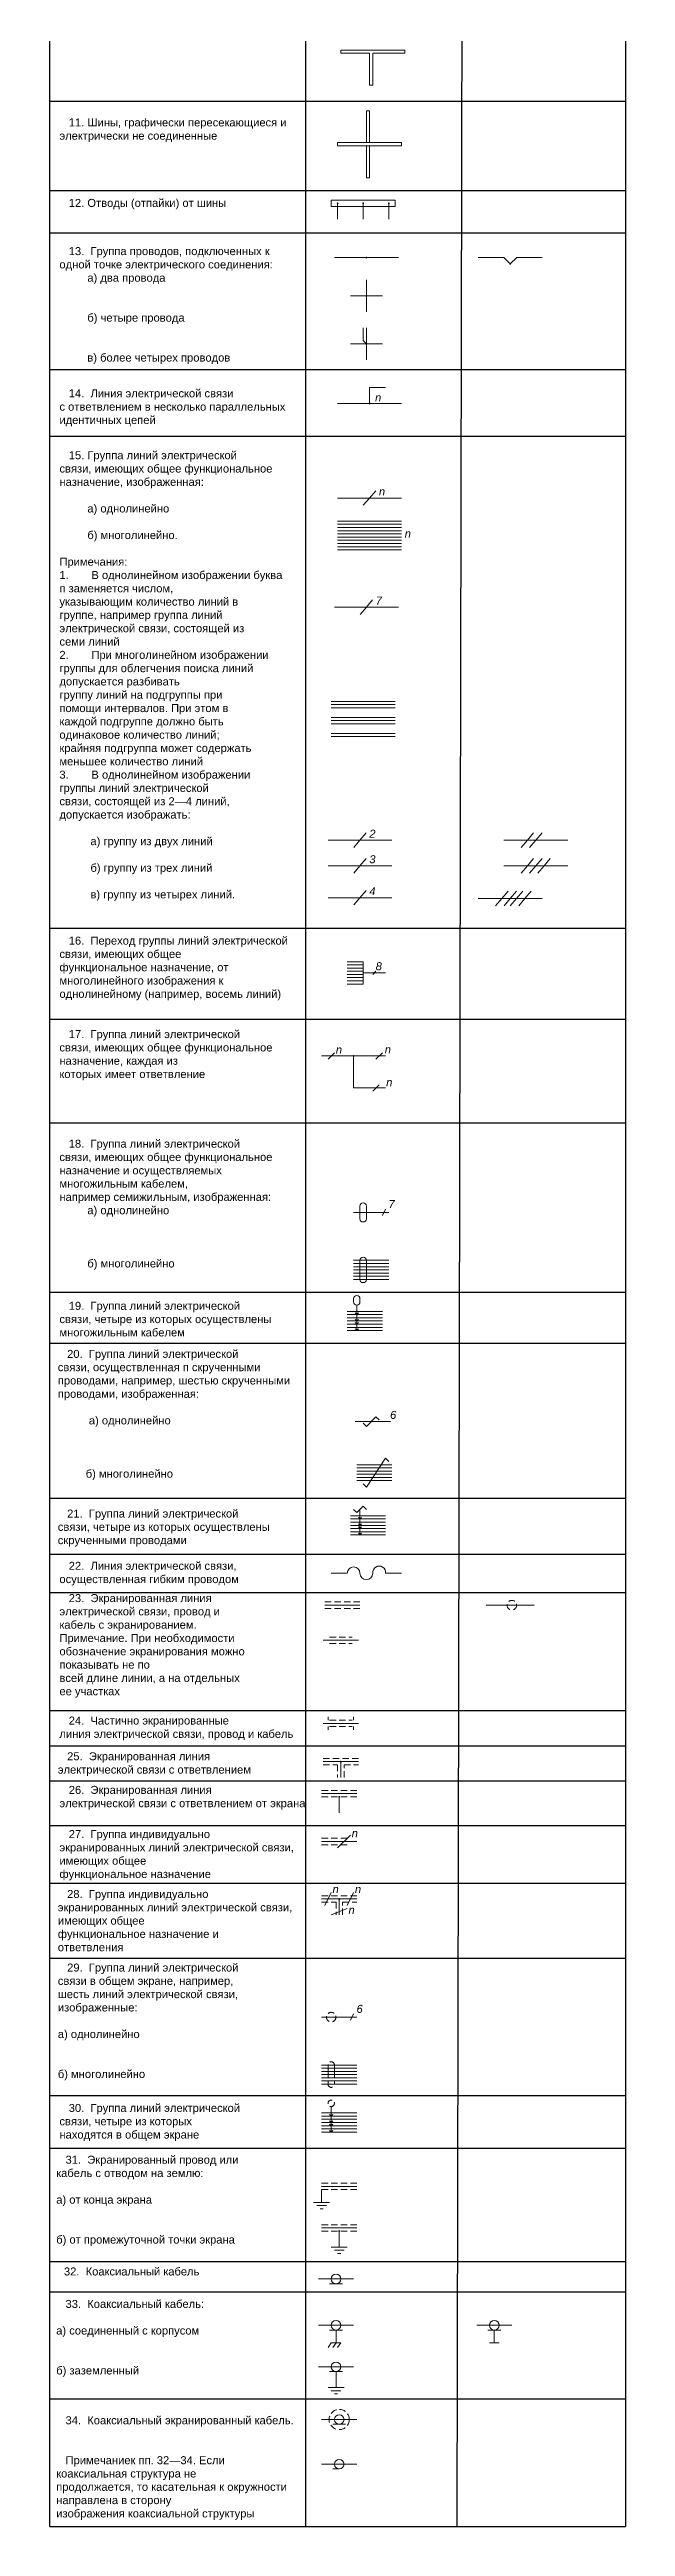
# Model space of a CAD drawing. Header units: millimetres. Extents: x 2835 to 3212, y 509 to 2305.
# Drawn here: x 2835 to 3015, y 509 to 1285 of the extents above; entities that cross this region are included whole.
import ezdxf

# ---------------------------------------------------------------- set-up
doc = ezdxf.new("R2010")
doc.units = ezdxf.units.MM
doc.linetypes.add('JIS_02_2.0', pattern=[3, 2, -1])
doc.layers.add('Слой1', color=3, linetype='Continuous', lineweight=50)
doc.styles.get("Standard").update_dxf_attribs({"font": 'arial.ttf'})

msp = doc.modelspace()

# ---------------------------------------------------------------- hatches: boundary and pattern name
at = {"lineweight": 9}
h = msp.add_hatch(color=256, dxfattribs=at)
h.dxf.hatch_style = 1
edge = h.paths.add_edge_path()
edge.add_arc((2925.027653, 1237.001264), 0.3, 0, 360)
h = msp.add_hatch(color=256, dxfattribs=at)
h.dxf.hatch_style = 1
edge = h.paths.add_edge_path()
edge.add_arc((2933.002835, 1237.020482), 0.3, 0, 360)
h = msp.add_hatch(color=256, dxfattribs=at)
h.dxf.hatch_style = 1
edge = h.paths.add_edge_path()
edge.add_arc((2941.001696, 1236.989944), 0.3, 0, 360)
h = msp.add_hatch(color=256, dxfattribs=at)
h.dxf.hatch_style = 1
edge = h.paths.add_edge_path()
edge.add_arc((2934.003357, 1219.989971), 0.3, 0, 360)
h = msp.add_hatch(color=256, dxfattribs=at)
h.dxf.hatch_style = 1
edge = h.paths.add_edge_path()
edge.add_arc((2978.985123, 1218.051119), 0.3, 0, 360)
h = msp.add_hatch(color=256, dxfattribs=at)
h.dxf.hatch_style = 1
edge = h.paths.add_edge_path()
edge.add_arc((2934.000374, 1207.992536), 0.3, 0, 360)
h = msp.add_hatch(color=256, dxfattribs=at)
h.dxf.hatch_style = 1
edge = h.paths.add_edge_path()
edge.add_arc((2934.000374, 1192.992536), 0.3, 0, 360)
h = msp.add_hatch(color=256, dxfattribs=at)
h.dxf.hatch_style = 1
edge = h.paths.add_edge_path()
edge.add_arc((2935.003357, 1174.3), 0.3, 0, 360)
h = msp.add_hatch(color=256, dxfattribs=at)
h.dxf.hatch_style = 1
edge = h.paths.add_edge_path()
edge.add_arc((2930.02259, 969.982984), 0.3, 0, 360)
h = msp.add_hatch(color=256, dxfattribs=at)
h.dxf.hatch_style = 1
edge = h.paths.add_edge_path()
edge.add_arc((2926, 749), 0.3, 0, 360)
h = msp.add_hatch(color=256, dxfattribs=at)
h.dxf.hatch_style = 1
edge = h.paths.add_edge_path()
edge.add_arc((2925.5, 738), 0.3, 0, 360)
h = msp.add_hatch(color=256, dxfattribs=at)
h.dxf.hatch_style = 1
edge = h.paths.add_edge_path()
edge.add_arc((2925.5, 706), 0.3, 0, 360)
h = msp.add_hatch(color=256, dxfattribs=at)
h.dxf.hatch_style = 1
edge = h.paths.add_edge_path()
edge.add_arc((2925.5, 602), 0.3, 0, 360)

# ---------------------------------------------------------------- linework, layer by layer
at = {"lineweight": 15}
for p, q in [((2926, 1285), (2946, 1285)), ((2926, 1285), (2926, 1284)), ((2935, 1284), (2926, 1284)), ((2935, 1284), (2935, 1274)), ((2936, 1274), (2936, 1284)), ((2936, 1284), (2946, 1284)), ((2946, 1285), (2946, 1284)), ((2935, 1274), (2936, 1274)), ((2934, 1266), (2934, 1256)), ((2934, 1266), (2935, 1266)), ((2935, 1256), (2935, 1266)), ((2925, 1256), (2945, 1256)), ((2925, 1256), (2925, 1255)), ((2934, 1255), (2925, 1255)), ((2934, 1255), (2934, 1245)), ((2934, 1255), (2945, 1255)), ((2935, 1245), (2935, 1255)), ((2945, 1256), (2945, 1255)), ((2934, 1245), (2935, 1245)), ((2923, 1238), (2943, 1238)), ((2923, 1236), (2923, 1238)), ((2943, 1236), (2923, 1236)), ((2925, 1237), (2925, 1232)), ((2933, 1237), (2933, 1232)), ((2941, 1237), (2941, 1232)), ((2943, 1238), (2943, 1236)), ((2934, 1220), (2924, 1220)), ((2934, 1220), (2944, 1220)), ((2969, 1220), (2977, 1220)), ((2977, 1220), (2979, 1218)), ((2979, 1218), (2981, 1220)), ((2981, 1220), (2989, 1220)), ((2934, 1213), (2934, 1208)), ((2929, 1208), (2934, 1208)), ((2934, 1208), (2934, 1203)), ((2934, 1208), (2939, 1208)), ((2933, 1194), (2933, 1198)), ((2934, 1198), (2934, 1193)), ((2929, 1193), (2934, 1193)), ((2934, 1193), (2933, 1194)), ((2934, 1193), (2934, 1188)), ((2934, 1193), (2939, 1193)), ((2935, 1174.310029), (2935, 1179.310029)), ((2935, 1179.310029), (2940, 1179.309143)), ((2935, 1174.310029), (2925, 1174.310029)), ((2935, 1174.310029), (2945, 1174.310029)), ((2935, 1144.701876), (2925, 1144.701876)), ((2935, 1144.701876), (2933.041916, 1142.429012)), ((2935, 1144.701876), (2936.930222, 1146.998448)), ((2935, 1144.701876), (2945, 1144.701876)), ((2935, 1137.476576), (2925, 1137.476576)), ((2935, 1136.476576), (2925, 1136.476576)), ((2935, 1135.476576), (2925, 1135.476576)), ((2935, 1134.476576), (2925, 1134.476576)), ((2935, 1133.476576), (2925, 1133.476576)), ((2935, 1132.476576), (2925, 1132.476576)), ((2935, 1137.476576), (2945, 1137.476576)), ((2935, 1136.476576), (2945, 1136.476576)), ((2935, 1135.476576), (2945, 1135.476576)), ((2935, 1134.476576), (2945, 1134.476576)), ((2935, 1133.476576), (2945, 1133.476576)), ((2935, 1132.476576), (2945, 1132.476576)), ((2935, 1131.476576), (2925, 1131.476576)), ((2935, 1130.476576), (2925, 1130.476576)), ((2935, 1129.476576), (2925, 1129.476576)), ((2935, 1128.476576), (2925, 1128.476576)), ((2935, 1131.476576), (2945, 1131.476576)), ((2935, 1130.476576), (2945, 1130.476576)), ((2935, 1129.476576), (2945, 1129.476576)), ((2935, 1128.476576), (2945, 1128.476576)), ((2934, 1110.535209), (2924, 1110.535209)), ((2934, 1110.535209), (2932.041916, 1108.262345)), ((2934, 1110.535209), (2935.930222, 1112.831781)), ((2934, 1110.535209), (2944, 1110.535209)), ((2933, 1081), (2923, 1081)), ((2933, 1080), (2923, 1080)), ((2933, 1079), (2923, 1079)), ((2933, 1081), (2943, 1081)), ((2933, 1080), (2943, 1080)), ((2933, 1079), (2943, 1079)), ((2933, 1076), (2923, 1076)), ((2933, 1075), (2923, 1075)), ((2933, 1074), (2923, 1074)), ((2933, 1071), (2923, 1071)), ((2933, 1076), (2943, 1076)), ((2933, 1075), (2943, 1075)), ((2933, 1074), (2943, 1074)), ((2933, 1071), (2943, 1071)), ((2933, 1070), (2923, 1070)), ((2933, 1070), (2943, 1070)), ((2932, 1037.535209), (2933.930222, 1039.831781)), ((2984.375181, 1037.525558), (2986.305403, 1039.82213)), ((2987, 1037.545441), (2988.930222, 1039.842013)), ((2932, 1037.535209), (2922, 1037.535209)), ((2932, 1037.535209), (2930.041916, 1035.262345)), ((2932, 1037.535209), (2942, 1037.535209)), ((2932, 1029.545441), (2933.930222, 1031.842013)), ((2987, 1037.545441), (2977, 1037.545441)), ((2984.375181, 1037.525558), (2982.417098, 1035.252695)), ((2984.375181, 1029.53579), (2986.305403, 1031.832362)), ((2987, 1037.545441), (2985.041916, 1035.272577)), ((2987, 1037.545441), (2997, 1037.545441)), ((2987, 1029.555673), (2988.930222, 1031.852245)), ((2989.54688, 1029.555673), (2991.477102, 1031.852245)), ((2932, 1029.545441), (2922, 1029.545441)), ((2932, 1029.545441), (2930.041916, 1027.272577)), ((2932, 1029.545441), (2942, 1029.545441)), ((2987, 1029.555673), (2977, 1029.555673)), ((2984.375181, 1029.53579), (2982.417098, 1027.262927)), ((2987, 1029.555673), (2985.041916, 1027.282809)), ((2987, 1029.555673), (2997, 1029.555673)), ((2989.54688, 1029.555673), (2987.588796, 1027.282809)), ((2932, 1019.545441), (2922, 1019.545441)), ((2932, 1019.545441), (2930.041916, 1017.272577)), ((2932, 1019.545441), (2933.930222, 1021.842013)), ((2932, 1019.545441), (2942, 1019.545441)), ((2979, 1019.292746), (2969, 1019.292746)), ((2976.375181, 1019.272863), (2974.417098, 1017)), ((2976.375181, 1019.272863), (2978.305403, 1021.569436)), ((2979, 1019.292746), (2977.041916, 1017.019883)), ((2979, 1019.292746), (2980.930222, 1021.589318)), ((2979, 1019.292746), (2989, 1019.292746)), ((2980.958084, 1019.272863), (2979, 1017)), ((2980.958084, 1019.272863), (2982.888305, 1021.569436)), ((2983.582902, 1019.292746), (2981.624819, 1017.019883)), ((2983.582902, 1019.292746), (2985.513124, 1021.589318)), ((2928, 999.510232), (2933, 999.510232)), ((2933, 998.510232), (2928, 998.510232)), ((2933, 997.510232), (2928, 997.510232)), ((2933, 996.510232), (2928, 996.510232)), ((2933, 995.510232), (2928, 995.510232)), ((2933, 994.510232), (2928, 994.510232)), ((2933, 993.510232), (2928, 993.510232)), ((2933, 999.510232), (2933, 998.510232)), ((2933, 998.510232), (2933, 992.510232)), ((2933, 996.010232), (2940, 996.010232)), ((2936, 995.510232), (2937, 996.510232)), ((2933, 992.510232), (2928, 992.510232)), ((2920, 970), (2940, 970)), ((2922, 969), (2924, 971)), ((2930, 970), (2930, 960)), ((2937, 969), (2939, 971)), ((2930, 960), (2940, 960)), ((2936, 959), (2938, 961)), ((2930, 921), (2941, 921)), ((2932, 921), (2932, 923)), ((2932, 921), (2932, 919)), ((2934, 921), (2934, 923)), ((2934, 921), (2934, 919)), ((2939, 920), (2940, 922)), ((2930, 906), (2941, 906)), ((2930, 905), (2941, 905)), ((2930, 904), (2941, 904)), ((2930, 903), (2941, 903)), ((2930, 902), (2941, 902)), ((2930, 901), (2941, 901)), ((2930, 900), (2941, 900)), ((2932, 904), (2932, 906)), ((2932, 904), (2932, 900)), ((2934, 904), (2934, 906)), ((2934, 904), (2934, 900)), ((2930, 894), (2930, 893)), ((2932, 894), (2932, 893)), ((2928, 890), (2939, 890)), ((2928, 889), (2939, 889)), ((2928, 888), (2939, 888)), ((2928, 887), (2939, 887)), ((2928, 886), (2939, 886)), ((2928, 885), (2939, 885)), ((2931, 889), (2930.5, 889.5)), ((2931, 887), (2930.5, 887.5)), ((2931, 886), (2930.5, 886.5)), ((2931, 884), (2930.5, 884.5)), ((2931, 892), (2931, 884)), ((2931, 889), (2931.5, 889.5)), ((2931, 887), (2931.5, 887.5)), ((2931, 886), (2931.5, 886.5)), ((2931, 884), (2931.5, 884.5)), ((2928, 884), (2939, 884)), ((2930.5, 855.5), (2941.5, 855.5)), ((2934, 854), (2933, 855)), ((2937, 857), (2934, 854)), ((2937, 857), (2938, 856)), ((2931, 842), (2942, 842)), ((2931, 841), (2942, 841)), ((2931, 840), (2942, 840)), ((2931, 839), (2942, 839)), ((2931, 838), (2942, 838)), ((2934, 835), (2940, 844)), ((2940, 844), (2941, 843)), ((2931, 837), (2942, 837)), ((2934, 835), (2933, 836)), ((2929, 826), (2940, 826)), ((2929, 825), (2940, 825)), ((2929, 824), (2940, 824)), ((2929, 823), (2940, 823)), ((2931, 827), (2930, 828)), ((2933, 829), (2931, 827)), ((2932, 825), (2931.5, 825.5)), ((2932, 823), (2931.5, 823.5)), ((2932, 822), (2931.5, 822.5)), ((2932, 828), (2932, 820)), ((2932, 825), (2932.5, 825.5)), ((2932, 823), (2932.5, 823.5)), ((2932, 822), (2932.5, 822.5)), ((2933, 829), (2934, 828)), ((2929, 822), (2940, 822)), ((2929, 821), (2940, 821)), ((2929, 820), (2940, 820)), ((2932, 820), (2931.5, 820.5)), ((2932, 820), (2932.5, 820.5)), ((2923, 808), (2928, 808)), ((2940, 808), (2945, 808)), ((2921, 798), (2932, 798)), ((2971.5, 798), (2986.5, 798)), ((2920.5, 787), (2931.5, 787)), ((2920.5, 761), (2931.5, 761)), ((2920.5, 749), (2931.5, 749)), ((2926, 749), (2926, 744)), ((2920, 739), (2931, 739)), ((2925.5, 738), (2925.5, 733)), ((2920, 724), (2931, 724)), ((2925, 722), (2929, 726)), ((2920, 706), (2931, 706)), ((2921, 704), (2923, 708)), ((2925.5, 706), (2925.5, 701)), ((2928, 704), (2930, 708)), ((2923, 701), (2928, 703)), ((2920, 669), (2931, 669)), ((2929, 668), (2930, 670)), ((2920, 654), (2931, 654)), ((2920, 653), (2931, 653)), ((2920, 652), (2931, 652)), ((2922, 652), (2922, 654)), ((2924, 652), (2924, 654)), ((2920, 651), (2931, 651)), ((2920, 650), (2931, 650)), ((2920, 649), (2931, 649)), ((2920, 648), (2931, 648)), ((2920, 639), (2931, 639)), ((2920, 638), (2931, 638)), ((2920, 637), (2931, 637)), ((2923, 638), (2922.5, 638.5)), ((2923, 636), (2922.5, 636.5)), ((2923, 641), (2923, 633)), ((2923, 638), (2923.5, 638.5)), ((2923, 636), (2923.5, 636.5)), ((2920, 636), (2931, 636)), ((2920, 635), (2931, 635)), ((2920, 634), (2931, 634)), ((2920, 633), (2931, 633)), ((2923, 635), (2922.5, 635.5)), ((2923, 633), (2922.5, 633.5)), ((2923, 635), (2923.5, 635.5)), ((2923, 633), (2923.5, 633.5)), ((2920, 616), (2931, 616)), ((2920, 615), (2920, 611)), ((2920, 611), (2917.5, 611)), ((2920, 610), (2918.5, 610)), ((2920, 609), (2919.5, 609)), ((2920, 611), (2922.5, 611)), ((2920, 610), (2921.5, 610)), ((2920, 609), (2920.5, 609)), ((2920, 603), (2931, 603)), ((2925.5, 602), (2925.5, 597)), ((2925.5, 597), (2923, 597)), ((2925.5, 596), (2924, 596)), ((2925.5, 595), (2925, 595)), ((2925.5, 597), (2928, 597)), ((2925.5, 596), (2927, 596)), ((2925.5, 595), (2926, 595)), ((2919, 587), (2930, 587)), ((2924.5, 585.5), (2922.5, 585.5)), ((2924.5, 585.5), (2926.5, 585.5)), ((2919, 572.5), (2930, 572.5)), ((2923, 567), (2922, 565.5)), ((2924.5, 571), (2922.5, 571)), ((2923, 567), (2924.5, 567)), ((2924.5, 567), (2923.5, 565.5)), ((2924.5, 571), (2926.5, 571)), ((2924.5, 571), (2924.5, 567)), ((2924.5, 567), (2926, 567)), ((2926, 567), (2925, 565.5)), ((2968.5, 572.5), (2979.5, 572.5)), ((2974, 571), (2972, 571)), ((2972.5, 567), (2974, 567)), ((2974, 571), (2976, 571)), ((2974, 571), (2974, 567)), ((2974, 567), (2975.5, 567)), ((2919, 559.5), (2930, 559.5)), ((2924.5, 553), (2922, 553)), ((2924.5, 558), (2922.5, 558)), ((2924.5, 552), (2923, 552)), ((2924.5, 551), (2924, 551)), ((2924.5, 558), (2926.5, 558)), ((2924.5, 558), (2924.5, 553)), ((2924.5, 553), (2927, 553)), ((2924.5, 552), (2926, 552)), ((2924.5, 551), (2925, 551)), ((2920, 543), (2931, 543)), ((2925.5, 541.5), (2923.5, 541.5)), ((2925.5, 541.5), (2927.5, 541.5)), ((2920, 529), (2931, 529)), ((2925.5, 527.5), (2923.5, 527.5))]:
    msp.add_line(p, q, dxfattribs=at)
at = {"linetype": 'JIS_02_2.0', "lineweight": 15}
for p, q in [((2921, 799), (2932, 799)), ((2921, 797), (2932, 797)), ((2922.5, 788), (2929.5, 788)), ((2922.5, 786), (2929.5, 786)), ((2922, 763), (2922, 762)), ((2922.5, 762), (2929.5, 762)), ((2930, 763), (2930, 762)), ((2922, 759), (2922, 760)), ((2922.5, 760), (2929.5, 760)), ((2930, 759), (2930, 760)), ((2920.5, 750), (2931.5, 750)), ((2920.5, 748), (2925, 748)), ((2925, 748), (2925, 744)), ((2927, 744), (2927, 748)), ((2927, 748), (2931.5, 748)), ((2920, 740), (2931, 740)), ((2920, 738), (2931, 738)), ((2920, 725), (2929, 725)), ((2920, 723), (2929, 723)), ((2920, 707), (2931, 707)), ((2920, 705), (2924.5, 705)), ((2924.5, 705), (2924.5, 701)), ((2926.5, 701), (2926.5, 705)), ((2926.5, 705), (2931, 705)), ((2922, 652), (2922, 648)), ((2924, 652), (2924, 648)), ((2920, 617), (2931, 617)), ((2920, 615), (2931, 615)), ((2920, 604), (2931, 604)), ((2920, 602), (2931, 602))]:
    msp.add_line(p, q, dxfattribs=at)
for centre, radius in [((2979.5, 798), 1.5), ((2923, 669), 1.5), ((2923, 642), 1), ((2925.5, 543), 3.162278)]:
    msp.add_circle(centre, radius, dxfattribs=at)
at = {"lineweight": 15}
for centre in [(2924.5, 587), (2924.5, 572.5), (2974, 572.5), (2924.5, 559.5), (2925.5, 543), (2925.5, 529)]:
    msp.add_circle(centre, 1.5, dxfattribs=at)
for centre, radius, start, end in [((2933, 923), 1, 0, 180), ((2933, 919), 1, 180, 0), ((2933, 906), 1, 0, 180), ((2933, 900), 1, 180, 0), ((2931, 894), 1, 0, 180), ((2931, 893), 1, 180, 0), ((2930, 808), 2, 0, 180), ((2934, 808), 2, 180, 0), ((2938, 808.25), 2.015564, 352.874984, 187.125016)]:
    msp.add_arc(centre, radius, start, end, dxfattribs=at)
at = {"linetype": 'JIS_02_2.0', "lineweight": 15}
for centre, start, end in [((2923, 654), 0, 180), ((2923, 648), 180, 0)]:
    msp.add_arc(centre, 1, start, end, dxfattribs=at)
at = {"layer": 'Слой1', "lineweight": -2}
for p, q in [((2835, 509.5), (2835, 1918.5)), ((2915, 1918.5), (2915, 509.5)), ((3015, 1918.5), (3015, 509.5)), ((2965, 1908.5), (2962.332416, 509.498671)), ((2835, 1269), (3015, 1269)), ((2835, 1241), (3015, 1241)), ((2835, 1227.715085), (3015, 1227.715085)), ((2835, 1185), (3015, 1185)), ((2834.928812, 1164.059494), (3014.928812, 1164.059494)), ((2835, 1010), (3015, 1010)), ((2835, 981.5), (3015, 981.5)), ((2835, 949), (3015, 949)), ((2835, 896), (3015, 896)), ((2835, 880), (3015, 880)), ((2835, 831.5), (3015, 831.5)), ((2835, 814), (3015, 814)), ((2835, 802), (3015, 802)), ((2835, 765), (3015, 765)), ((2835, 754), (3015, 754)), ((2835, 743), (3015, 743)), ((2835, 729), (3015, 729)), ((2835, 711), (3015, 711)), ((2835, 687.5), (3015, 687.5)), ((2835, 644.5), (3015, 644.5)), ((2835, 628), (3015, 628)), ((2835, 592.5), (3015, 592.5)), ((2835, 583), (3015, 583)), ((2835, 549.5), (3015, 549.5)), ((2835, 509.5), (3015, 509.5))]:
    msp.add_line(p, q, dxfattribs=at)

# ---------------------------------------------------------------- texts
at = {"layer": 'Слой1', "char_height": 2.5, "attachment_point": 1}
for s, width, heights, insert in [('   11. Шины, графически пересекающиеся и электрически не соединенные', 71.260679, [18.837312], (2838, 1263.586971)), ('   12. Отводы (отпайки) от шины', 71.260679, [18.837312], (2838, 1238.370964)), ('   13.  Группа проводов, подключенных к одной точке электрического соединения:\\P         а) два провода \\P\\P\\P         б) четыре провода\\P\\P\\P         в) более четырех проводов', 71.260679, [51.279332], (2838, 1223.279332)), ('   14.  Линия электрической связи\\Pс ответвлением в несколько параллельных идентичных цепей', 71.260679, [51.279332], (2838, 1178.740564)), ('{\\fArial|b0|i1|c204|p34;   \\C0;n\\C256;\\P}\\P    ', 7, [11.059686], (2933.803834, 1177.441487)), ('   15. Группа линий электрической\\Pсвязи, имеющих общее функциональное назначение, изображенная:\\P\\P         а) однолинейно\\P\\P         б) многолинейно.\\P\\PПримечания:\\P1.^IВ однолинейном изображении буква п заменяется числом,\\Pуказывающим количество линий в\\Pгруппе, например группа линий\\Pэлектрической связи, состоящей из\\Pсеми линий\\P2.^IПри многолинейном изображении группы для облегчения поиска линий допускается разбивать\\Pгруппу линий на подгруппы при\\Pпомощи интервалов. При этом в\\Pкаждой подгруппе должно быть\\Pодинаковое количество линий;\\Pкрайняя подгруппа может содержать меньшее количество линий\\P3.^IВ однолинейном изображении группы линий электрической\\Pсвязи, состоящей из 2—4 линий,\\Pдопускается изображать:\\P\\P          а) группу из двух линий\\P\\P          б) группу из трех линий\\P\\P          в) группу из четырех линий.', 71.260679, [147.356867], (2838, 1159.356867)), ('{\\fArial|b0|i1|c204|p34;   \\C0;n\\C256;\\P}\\P    ', 7, [11.059686], (2935, 1148)), ('{\\fArial|b0|i1|c204|p34;   \\C0;n\\C256;\\P}\\P    ', 7, [11.059686], (2943.075103, 1134.833333)), ('{\\fArial|b0|i1|c204|p34;   \\C0;7\\C256;\\P}\\P    ', 7, [11.059686], (2934, 1113.833333)), ('{\\fArial|b0|i1|c204|p34;   \\C0;2\\C256;\\P}\\P    ', 7, [11.059686], (2932, 1040.833333)), ('{\\fArial|b0|i1|c204|p34;  \\P}\\P    ', 7, [11.059686], (2987, 1040.843565)), ('{\\fArial|b0|i1|c204|p34;   \\C0;3\\C256;\\P}\\P    ', 7, [11.059686], (2932, 1032.843565)), ('{\\fArial|b0|i1|c204|p34;   \\C0;4\\C256;\\P}\\P    ', 7, [11.059686], (2932, 1022.843565)), ('   16.  Переход группы линий электрической связи, имеющих общее\\Pфункциональное назначение, от многолинейного изображения к однолинейному (например, восемь линий)', 71.260679, [51.279332], (2838, 1007.356867)), ('{\\fArial|b0|i1|c204|p34;   \\C0;8\\C256;\\P}\\P    ', 7, [11.059686], (2934, 999.343565)), ('   17.  Группа линий электрической\\Pсвязи, имеющих общее функциональное назначение, каждая из\\Pкоторых имеет ответвление', 74, [51.279332], (2838, 978.073897)), ('{\\fArial|b0|i1|c204|p34;   \\C0;n\\C256;\\P}\\P    ', 7, [11.059686], (2921.534907, 973.224185)), ('{\\fArial|b0|i1|c204|p34;   \\C0;n\\C256;\\P}\\P    ', 7, [11.059686], (2936.833794, 973.279291)), ('{\\fArial|b0|i1|c204|p34;   \\C0;n\\C256;\\P}\\P    ', 7, [11.059686], (2937.277262, 963.019311)), ('   18.  Группа линий электрической\\Pсвязи, имеющих общее функциональное назначение и осуществляемых многожильным кабелем,\\Pнапример семижильным, изображенная:\\P         а) однолинейно\\P\\P\\P\\P         б) многолинейно', 74, [51.279332], (2838, 943.763984)), ('{\\fArial|b0|i1|c204|p34;   \\C0;7\\C256;\\P}\\P    ', 7, [11.059686], (2938, 924.833333)), ('   19.  Группа линий электрической\\Pсвязи, четыре из которых осуществлены многожильным кабелем', 74, [51.279332], (2838, 893)), ('   20.  Группа линий электрической\\Pсвязи, осуществленная п скрученными проводами, например, шестью скрученными проводами, изображенная:\\P          \\P          а) однолинейно\\P\\P\\P\\P         б) многолинейно', 74, [51.279332], (2837.5, 877.944179)), ('{\\fArial|b0|i1|c204|p34;   \\C0;6\\C256;\\P}\\P    ', 7, [11.059686], (2938.5, 858.833333)), ('   21.  Группа линий электрической\\Pсвязи, четыре из которых осуществлены скрученными проводами', 74, [51.279332], (2837.5, 827.944179)), ('   22.  Линия электрической связи,\\Pосуществленная гибким проводом', 74, [51.279332], (2838, 811.578558)), ('   23.  Экранированная линия\\Pэлектрической связи, провод и\\Pкабель с экранированием.\\PПримечание. При необходимости обозначение экранирования можно показывать не по\\Pвсей длине линии, а на отдельных\\Pее участках', 74, [51.279332], (2838, 801.471578)), ('   24.  Частично экранированные\\Pлиния электрической связи, провод и кабель', 74, [51.279332], (2838, 763.123352)), ('   25.  Экранированная линия\\Pэлектрической связи с ответвлением', 74, [51.279332], (2837.5, 751.93065)), ('   26.  Экранированная линия\\Pэлектрической связи с ответвлением от экрана', 74, [51.279332], (2838, 741.403365)), ('   27.  Группа индивидуально\\Pэкранированных линий электрической связи, имеющих общее\\Pфункциональное назначение', 74, [51.279332], (2838, 727.570032)), ('{\\fArial|b0|i1|c204|p34;   \\C0;n\\C256;\\P}\\P    ', 7, [11.059686], (2926.5, 727.833333)), ('   28.  Группа индивидуально\\Pэкранированных линий электрической связи, имеющих общее\\Pфункциональное назначение и\\Pответвления', 74, [51.279332], (2837.5, 708.804911)), ('{\\fArial|b0|i1|c204|p34;   \\C0;n\\C256;\\P}\\P    ', 7, [11.059686], (2920.5, 710.333333)), ('{\\fArial|b0|i1|c204|p34;   \\C0;n\\C256;\\P}\\P    ', 7, [11.059686], (2927.5, 710.333333)), ('{\\fArial|b0|i1|c204|p34;   \\C0;n\\C256;\\P}\\P    ', 7, [11.059686], (2925.5, 703.833333)), ('   29.  Группа линий электрической\\Pсвязи в общем экране, например,\\Pшесть линий электрической связи,\\Pизображенные:\\P\\Pа) однолинейно\\P\\P\\Pб) многолинейно', 74, [51.279332], (2837.5, 685.777513)), ('{\\fArial|b0|i1|c204|p34;   \\C0;6\\C256;\\P}\\P    ', 7, [11.059686], (2928, 672.833333)), ('   30.  Группа линий электрической\\Pсвязи, четыре из которых\\Pнаходятся в общем экране', 74, [15.30025], (2838, 641.80025)), ('   31.  Экранированный провод или\\Pкабель с отводом на землю:\\P\\Pа) от конца экрана\\P\\P\\Pб) от промежуточной точки экрана', 74, [36.597317], (2837, 625.597317)), ('   32.  Коаксиальный кабель', 74, [15.30025], (2836.5, 590.597317)), ('   33.  Коаксиальный кабель:\\P\\Pа) соединенный с корпусом\\P\\P\\Pб) заземленный', 74, [36.597317], (2837, 580.439632)), ('   34.  Коаксиальный экранированный кабель.\\P     \\P\\P   Примечаниек пп. 32—34. Если коаксиальная структура не\\Pпродолжается, то касательная к окружности направлена в сторону\\Pизображения коаксиальной структуры', 74, [36.597317], (2837, 544))]:
    msp.add_mtext_dynamic_manual_height_columns(s, width=width, gutter_width=0, heights=heights, dxfattribs=dict(at, insert=insert))

doc.saveas('drawing.dxf')
